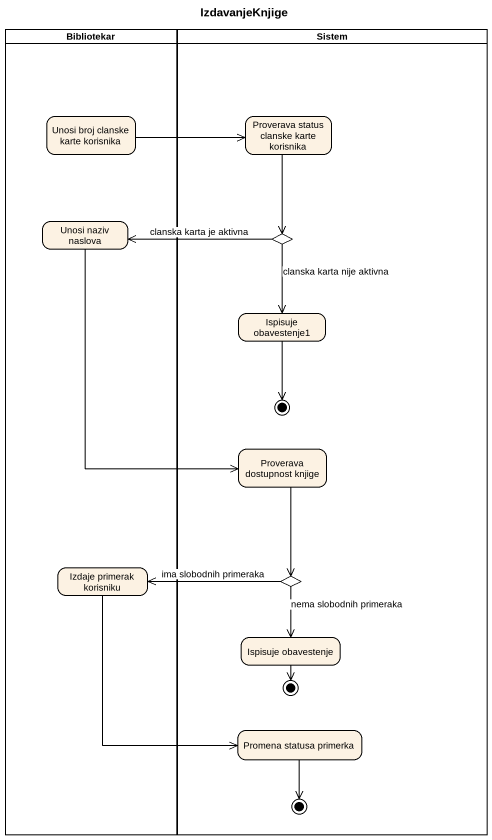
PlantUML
@startuml
title IzdavanjeKnjige
hide empty description
state Bibliotekar <<partition>> {
  state "Unosi broj clanske karte korisnika" as Unosi_broj_clanske_karte
  state "Unosi naziv naslova" as Unosi_naziv_naslova
  state "Izdaje primerak korisniku" as Izdaje_primerak_korisniku
}
state Sistem <<partition>> {
  state "Proverava status clanske karte korisnika" as Proverava_status_clanske
  state choice1 <<choice>>
  state "Ispisuje obavestenje1" as Ispisuje_obavestenje1
  state final1 <<end>>
  state "Proverava dostupnost knjige" as Proverava_dostupnost_knjige
  state choice2 <<choice>>
  state "Ispisuje obavestenje" as Ispisuje_obavestenje
  state final2 <<end>>
  state "Promena statusa primerka" as Promena_statusa_primerka
  state final3 <<end>>
}
Unosi_broj_clanske_karte -right-> Proverava_status_clanske
Proverava_status_clanske --> choice1
Unosi_naziv_naslova --> Proverava_dostupnost_knjige
choice1 -left-> Unosi_naziv_naslova : clanska karta je aktivna
choice1 --> Ispisuje_obavestenje1 : clanska karta nije aktivna
Ispisuje_obavestenje1 --> final1
Proverava_dostupnost_knjige --> choice2
Izdaje_primerak_korisniku --> Promena_statusa_primerka
choice2 -left-> Izdaje_primerak_korisniku : ima slobodnih primeraka
choice2 --> Ispisuje_obavestenje : nema slobodnih primeraka
Ispisuje_obavestenje --> final2
Promena_statusa_primerka --> final3
@enduml
